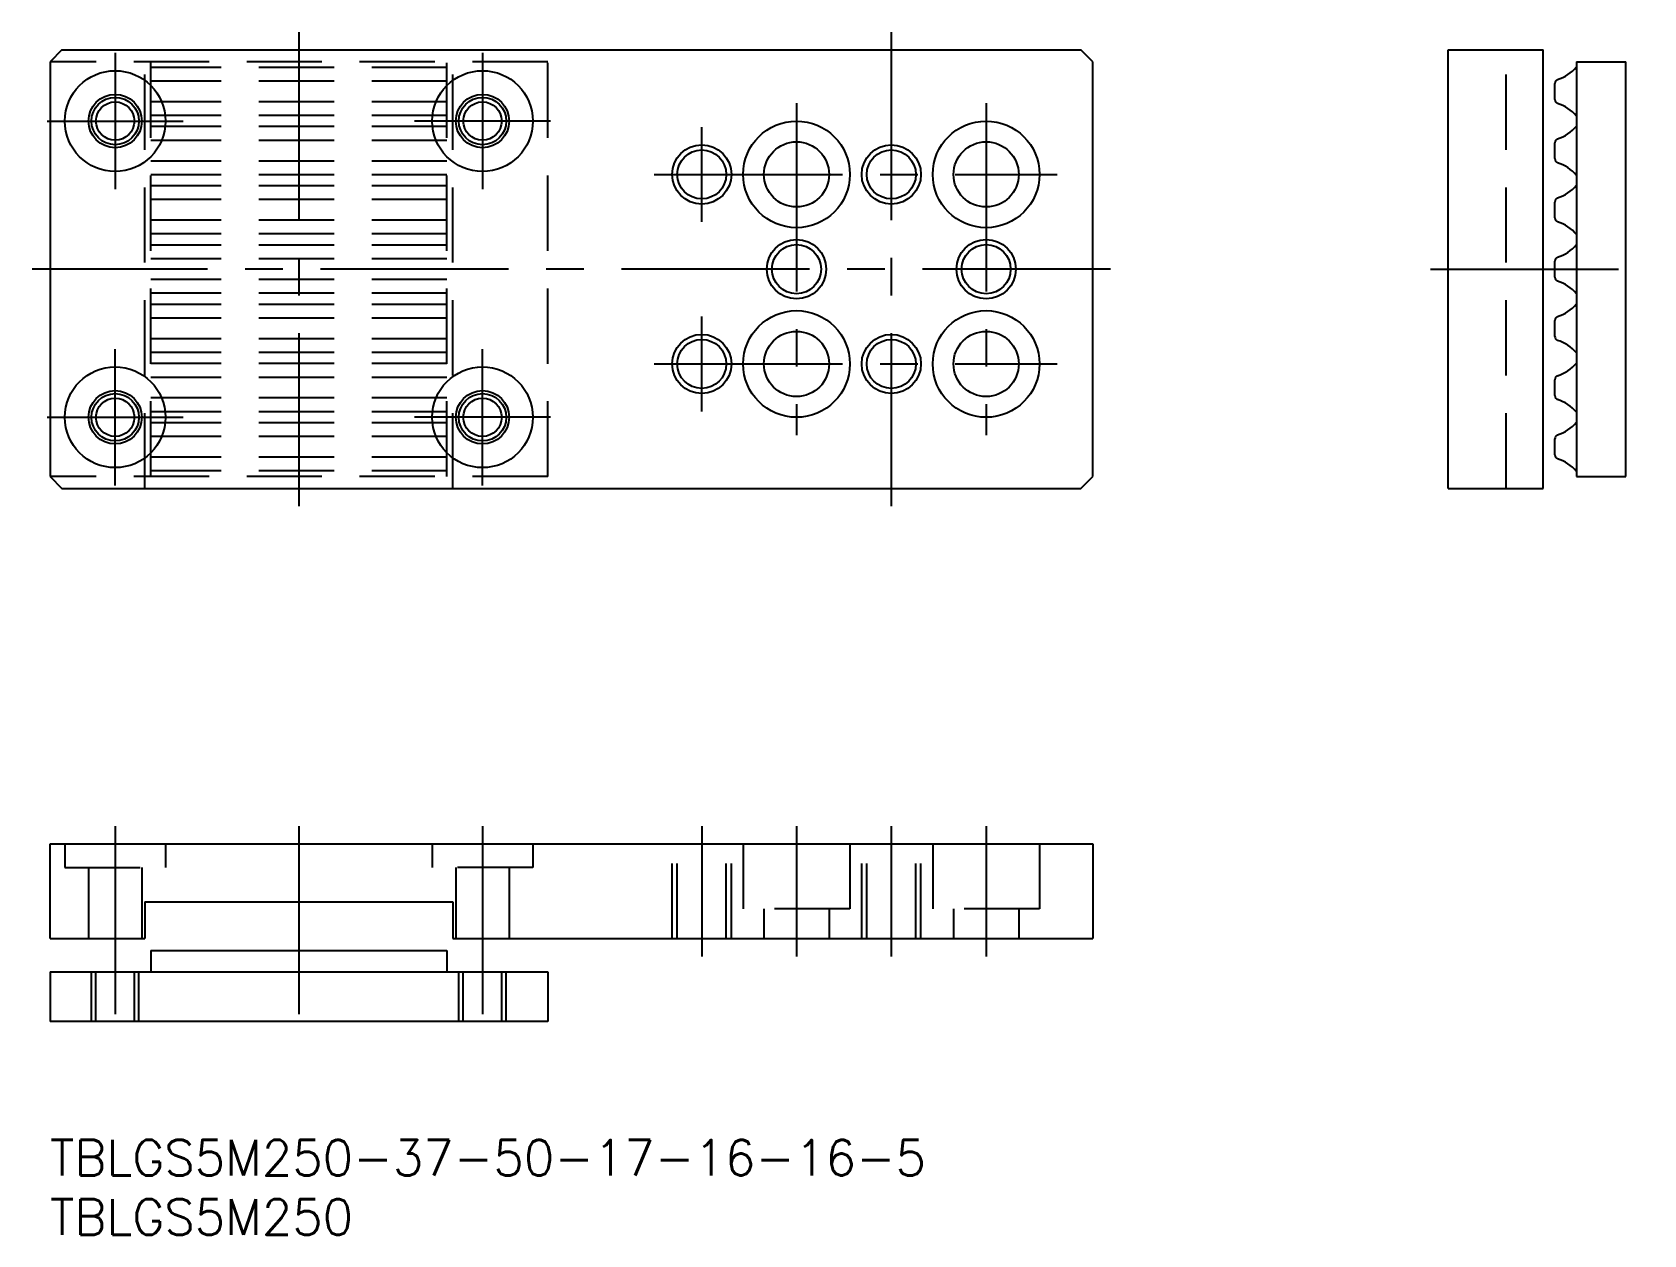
# Model space of a CAD drawing. Extents: x -1 to 134, y -8 to 93.
import ezdxf

# ---------------------------------------------------------------- set-up
doc = ezdxf.new("R2010")
doc.units = 0
doc.header["$LTSCALE"] = 0.5
doc.linetypes.add('CENTER', pattern=[50.8, 31.75, -6.35, 6.35, -6.35])
doc.linetypes.add('DASHED', pattern=[19.05, 12.7, -6.35])
for name, color, linetype in [('MSM_CENTER', 1, 'CENTER'), ('MSM_CONTINUOUS', 7, 'CONTINUOUS'), ('MSM_DASHED', 4, 'DASHED'), ('MSM_NARROW', 5, 'CONTINUOUS'), ('MSM_PART_NUMBER', 7, 'CONTINUOUS')]:
    doc.layers.add(name, color=color, linetype=linetype)
doc.styles.get("Standard").update_dxf_attribs({"font": 'txt.shx', "height": 2, "bigfont": 'bigfont.shx'})

# ---------------------------------------------------------------- blocks, each defined once
blk = doc.blocks.new('*U57')
at = {"layer": 'MSM_PART_NUMBER'}
blk.add_text('TBLGS5M250-37-50-17-16-16-5', height=3, dxfattribs=at).set_placement((0, -3))
blk = doc.blocks.new('*U58')
at = {"layer": 'MSM_PART_NUMBER'}
blk.add_text('TBLGS5M250', height=3, dxfattribs=at).set_placement((0, -8))

msp = doc.modelspace()

# ---------------------------------------------------------------- linework, layer by layer
at = {"layer": 'MSM_CENTER'}
for p, q in [((21, 93.5), (21, 53.5)), ((71, 93.5), (71, 53.5)), ((5.5, 91.75), (5.5, 80.25)), ((36.5, 91.75), (36.5, 80.25)), ((63, 87.5), (63, 59.5)), ((79, 87.5), (79, 59.5)), ((-0.25, 86), (11.25, 86)), ((42.25, 86), (30.75, 86)), ((55, 77.5), (55, 85.5)), ((51, 81.5), (85, 81.5)), ((89.5, 73.5), (-1.5, 73.5)), ((116.5, 73.5), (134.5, 73.5)), ((55, 61.5), (55, 69.5)), ((5.5, 55.25), (5.5, 66.75)), ((36.5, 55.25), (36.5, 66.75)), ((51, 65.5), (85, 65.5)), ((-0.25, 61), (11.25, 61)), ((42.25, 61), (30.75, 61)), ((5.5, 26.5), (5.5, 8.5)), ((21, 26.5), (21, 8.5)), ((36.5, 26.5), (36.5, 8.5)), ((55, 26.5), (55, 15.5)), ((63, 26.5), (63, 15.5)), ((71, 26.5), (71, 15.5)), ((79, 26.5), (79, 15.5))]:
    msp.add_line(p, q, dxfattribs=at)
at = {"layer": 'MSM_CONTINUOUS'}
for p, q in [((1, 92), (0, 91)), ((1, 92), (87, 92)), ((88, 91), (87, 92)), ((118, 55), (118, 92)), ((118, 92), (126, 92)), ((126, 55), (126, 92)), ((0, 91), (0, 56)), ((88, 56), (88, 91)), ((128.81, 91), (128.81, 56)), ((128.81, 91), (133, 91)), ((133, 56), (133, 91)), ((127, 87.83), (127, 89.17)), ((127, 82.83), (127, 84.17)), ((127, 77.83), (127, 79.17)), ((127, 72.83), (127, 74.17)), ((127, 67.83), (127, 69.17)), ((127, 62.83), (127, 64.17)), ((127, 57.83), (127, 59.17)), ((0, 56), (1, 55)), ((87, 55), (88, 56)), ((128.81, 56), (133, 56)), ((1, 55), (87, 55)), ((118, 55), (126, 55)), ((0, 17), (0, 25)), ((0, 25), (88, 25)), ((88, 25), (88, 17)), ((8, 20.1), (8, 17)), ((8, 20.1), (34, 20.1)), ((34, 20.1), (34, 17)), ((0, 17), (8, 17)), ((34, 17), (88, 17)), ((8.5, 16), (33.5, 16)), ((8.5, 16), (8.5, 14.19)), ((33.5, 16), (33.5, 14.19)), ((0, 14.19), (0, 10)), ((0, 14.19), (42, 14.19)), ((42, 14.19), (42, 10)), ((42, 10), (0, 10))]:
    msp.add_line(p, q, dxfattribs=at)
for centre, radius in [((5.5, 86), 4.25), ((36.5, 86), 4.25), ((5.5, 86), 2.25), ((5.5, 86), 1.62), ((36.5, 86), 2.25), ((36.5, 86), 1.62), ((63, 81.5), 4.5), ((79, 81.5), 4.5), ((55, 81.5), 2.07), ((63, 81.5), 2.75), ((71, 81.5), 2.07), ((79, 81.5), 2.75), ((63, 73.5), 2.07), ((79, 73.5), 2.07), ((63, 65.5), 4.5), ((79, 65.5), 4.5), ((63, 65.5), 2.75), ((79, 65.5), 2.75), ((55, 65.5), 2.07), ((71, 65.5), 2.07), ((5.5, 61), 4.25), ((36.5, 61), 4.25), ((5.5, 61), 2.25), ((5.5, 61), 1.62), ((36.5, 61), 2.25), ((36.5, 61), 1.62)]:
    msp.add_circle(centre, radius, dxfattribs=at)
for centre, radius, start, end in [((126.29, 92.62), 3.25, 286.751, 320.9797), ((127.38, 89.17), 0.38, 114.62, 180), ((127.38, 87.83), 0.38, 180, 245.38), ((126.29, 84.37), 3.25, 39.0203, 73.249), ((127.38, 84.17), 0.38, 114.62, 180), ((126.29, 87.62), 3.25, 286.751, 320.9797), ((127.38, 82.83), 0.38, 180, 245.38), ((126.29, 79.37), 3.25, 39.0203, 73.249), ((126.29, 82.63), 3.25, 286.751, 320.9797), ((127.38, 79.17), 0.38, 114.62, 180), ((127.38, 77.83), 0.38, 180, 245.38), ((126.29, 74.38), 3.25, 39.0203, 73.249), ((126.29, 77.62), 3.25, 286.751, 320.9797), ((127.38, 74.17), 0.38, 114.62, 180), ((127.38, 72.83), 0.38, 180, 245.38), ((126.29, 69.38), 3.25, 39.0203, 73.249), ((127.38, 69.17), 0.38, 114.62, 180), ((126.29, 72.62), 3.25, 286.751, 320.9797), ((127.38, 67.83), 0.38, 180, 245.38), ((126.29, 64.38), 3.25, 39.0203, 73.249), ((126.29, 67.62), 3.25, 286.751, 320.9797), ((127.38, 64.17), 0.38, 114.62, 180), ((127.38, 62.83), 0.38, 180, 245.38), ((126.29, 59.38), 3.25, 39.0203, 73.249), ((126.29, 62.63), 3.25, 286.751, 320.9797), ((127.38, 59.17), 0.38, 114.62, 180), ((127.38, 57.83), 0.38, 180, 245.38), ((126.29, 54.38), 3.25, 39.0203, 73.249)]:
    msp.add_arc(centre, radius, start, end, dxfattribs=at)
at = {"layer": 'MSM_DASHED'}
for p, q in [((8, 55), (8, 92)), ((34, 55), (34, 92)), ((122.9, 55), (122.9, 92)), ((42, 91), (0, 91)), ((8.5, 56), (8.5, 91)), ((33.5, 90.53), (8.5, 90.53)), ((33.5, 56), (33.5, 91)), ((42, 56), (42, 91)), ((33.5, 89.37), (8.5, 89.37)), ((33.5, 87.63), (8.5, 87.63)), ((33.5, 86.47), (8.5, 86.47)), ((33.5, 85.53), (8.5, 85.53)), ((33.5, 84.37), (8.5, 84.37)), ((33.5, 82.63), (8.5, 82.63)), ((33.5, 81.47), (8.5, 81.47)), ((33.5, 80.53), (8.5, 80.53)), ((33.5, 79.37), (8.5, 79.37)), ((33.5, 77.63), (8.5, 77.63)), ((33.5, 76.47), (8.5, 76.47)), ((33.5, 75.53), (8.5, 75.53)), ((33.5, 74.37), (8.5, 74.37)), ((33.5, 72.63), (8.5, 72.63)), ((33.5, 71.47), (8.5, 71.47)), ((33.5, 70.53), (8.5, 70.53)), ((33.5, 69.37), (8.5, 69.37)), ((33.5, 67.63), (8.5, 67.63)), ((33.5, 66.47), (8.5, 66.47)), ((33.5, 65.53), (8.5, 65.53)), ((33.5, 64.37), (8.5, 64.37)), ((33.5, 62.63), (8.5, 62.63)), ((33.5, 61.47), (8.5, 61.47)), ((33.5, 60.53), (8.5, 60.53)), ((33.5, 59.37), (8.5, 59.37)), ((33.5, 57.63), (8.5, 57.63)), ((42, 56), (0, 56)), ((33.5, 56.47), (8.5, 56.47)), ((1.25, 25), (1.25, 23)), ((9.75, 25), (9.75, 23)), ((32.25, 25), (32.25, 23)), ((40.75, 25), (40.75, 23)), ((52.5, 17), (52.5, 25)), ((52.93, 17), (52.93, 25)), ((57.07, 17), (57.07, 25)), ((57.5, 17), (57.5, 25)), ((58.5, 25), (58.5, 19.5)), ((67.5, 25), (67.5, 19.5)), ((68.5, 17), (68.5, 25)), ((68.93, 17), (68.93, 25)), ((73.07, 17), (73.07, 25)), ((73.5, 17), (73.5, 25)), ((74.5, 25), (74.5, 19.5)), ((83.5, 25), (83.5, 19.5)), ((1.25, 23), (9.75, 23)), ((3.25, 23), (3.25, 17)), ((7.75, 23), (7.75, 17)), ((40.75, 23), (32.25, 23)), ((34.25, 23), (34.25, 17)), ((38.75, 23), (38.75, 17)), ((67.5, 19.5), (58.5, 19.5)), ((60.25, 19.5), (60.25, 17)), ((65.75, 19.5), (65.75, 17)), ((83.5, 19.5), (74.5, 19.5)), ((76.25, 19.5), (76.25, 17)), ((81.75, 19.5), (81.75, 17)), ((3.5, 10), (3.5, 14.19)), ((3.88, 10), (3.88, 14.19)), ((7.12, 10), (7.12, 14.19)), ((7.5, 10), (7.5, 14.19)), ((34.5, 10), (34.5, 14.19)), ((34.88, 10), (34.88, 14.19)), ((38.12, 10), (38.12, 14.19)), ((38.5, 10), (38.5, 14.19))]:
    msp.add_line(p, q, dxfattribs=at)
at = {"layer": 'MSM_NARROW'}
for centre, radius in [((5.5, 86), 2), ((36.5, 86), 2), ((55, 81.5), 2.5), ((71, 81.5), 2.5), ((63, 73.5), 2.5), ((79, 73.5), 2.5), ((55, 65.5), 2.5), ((71, 65.5), 2.5), ((5.5, 61), 2), ((36.5, 61), 2)]:
    msp.add_circle(centre, radius, dxfattribs=at)

# ---------------------------------------------------------------- block references
at = {"layer": 'MSM_CONTINUOUS'}
for name in ['*U57', '*U58']:
    msp.add_blockref(name, (0, 0), dxfattribs=at)

doc.saveas('drawing.dxf')
